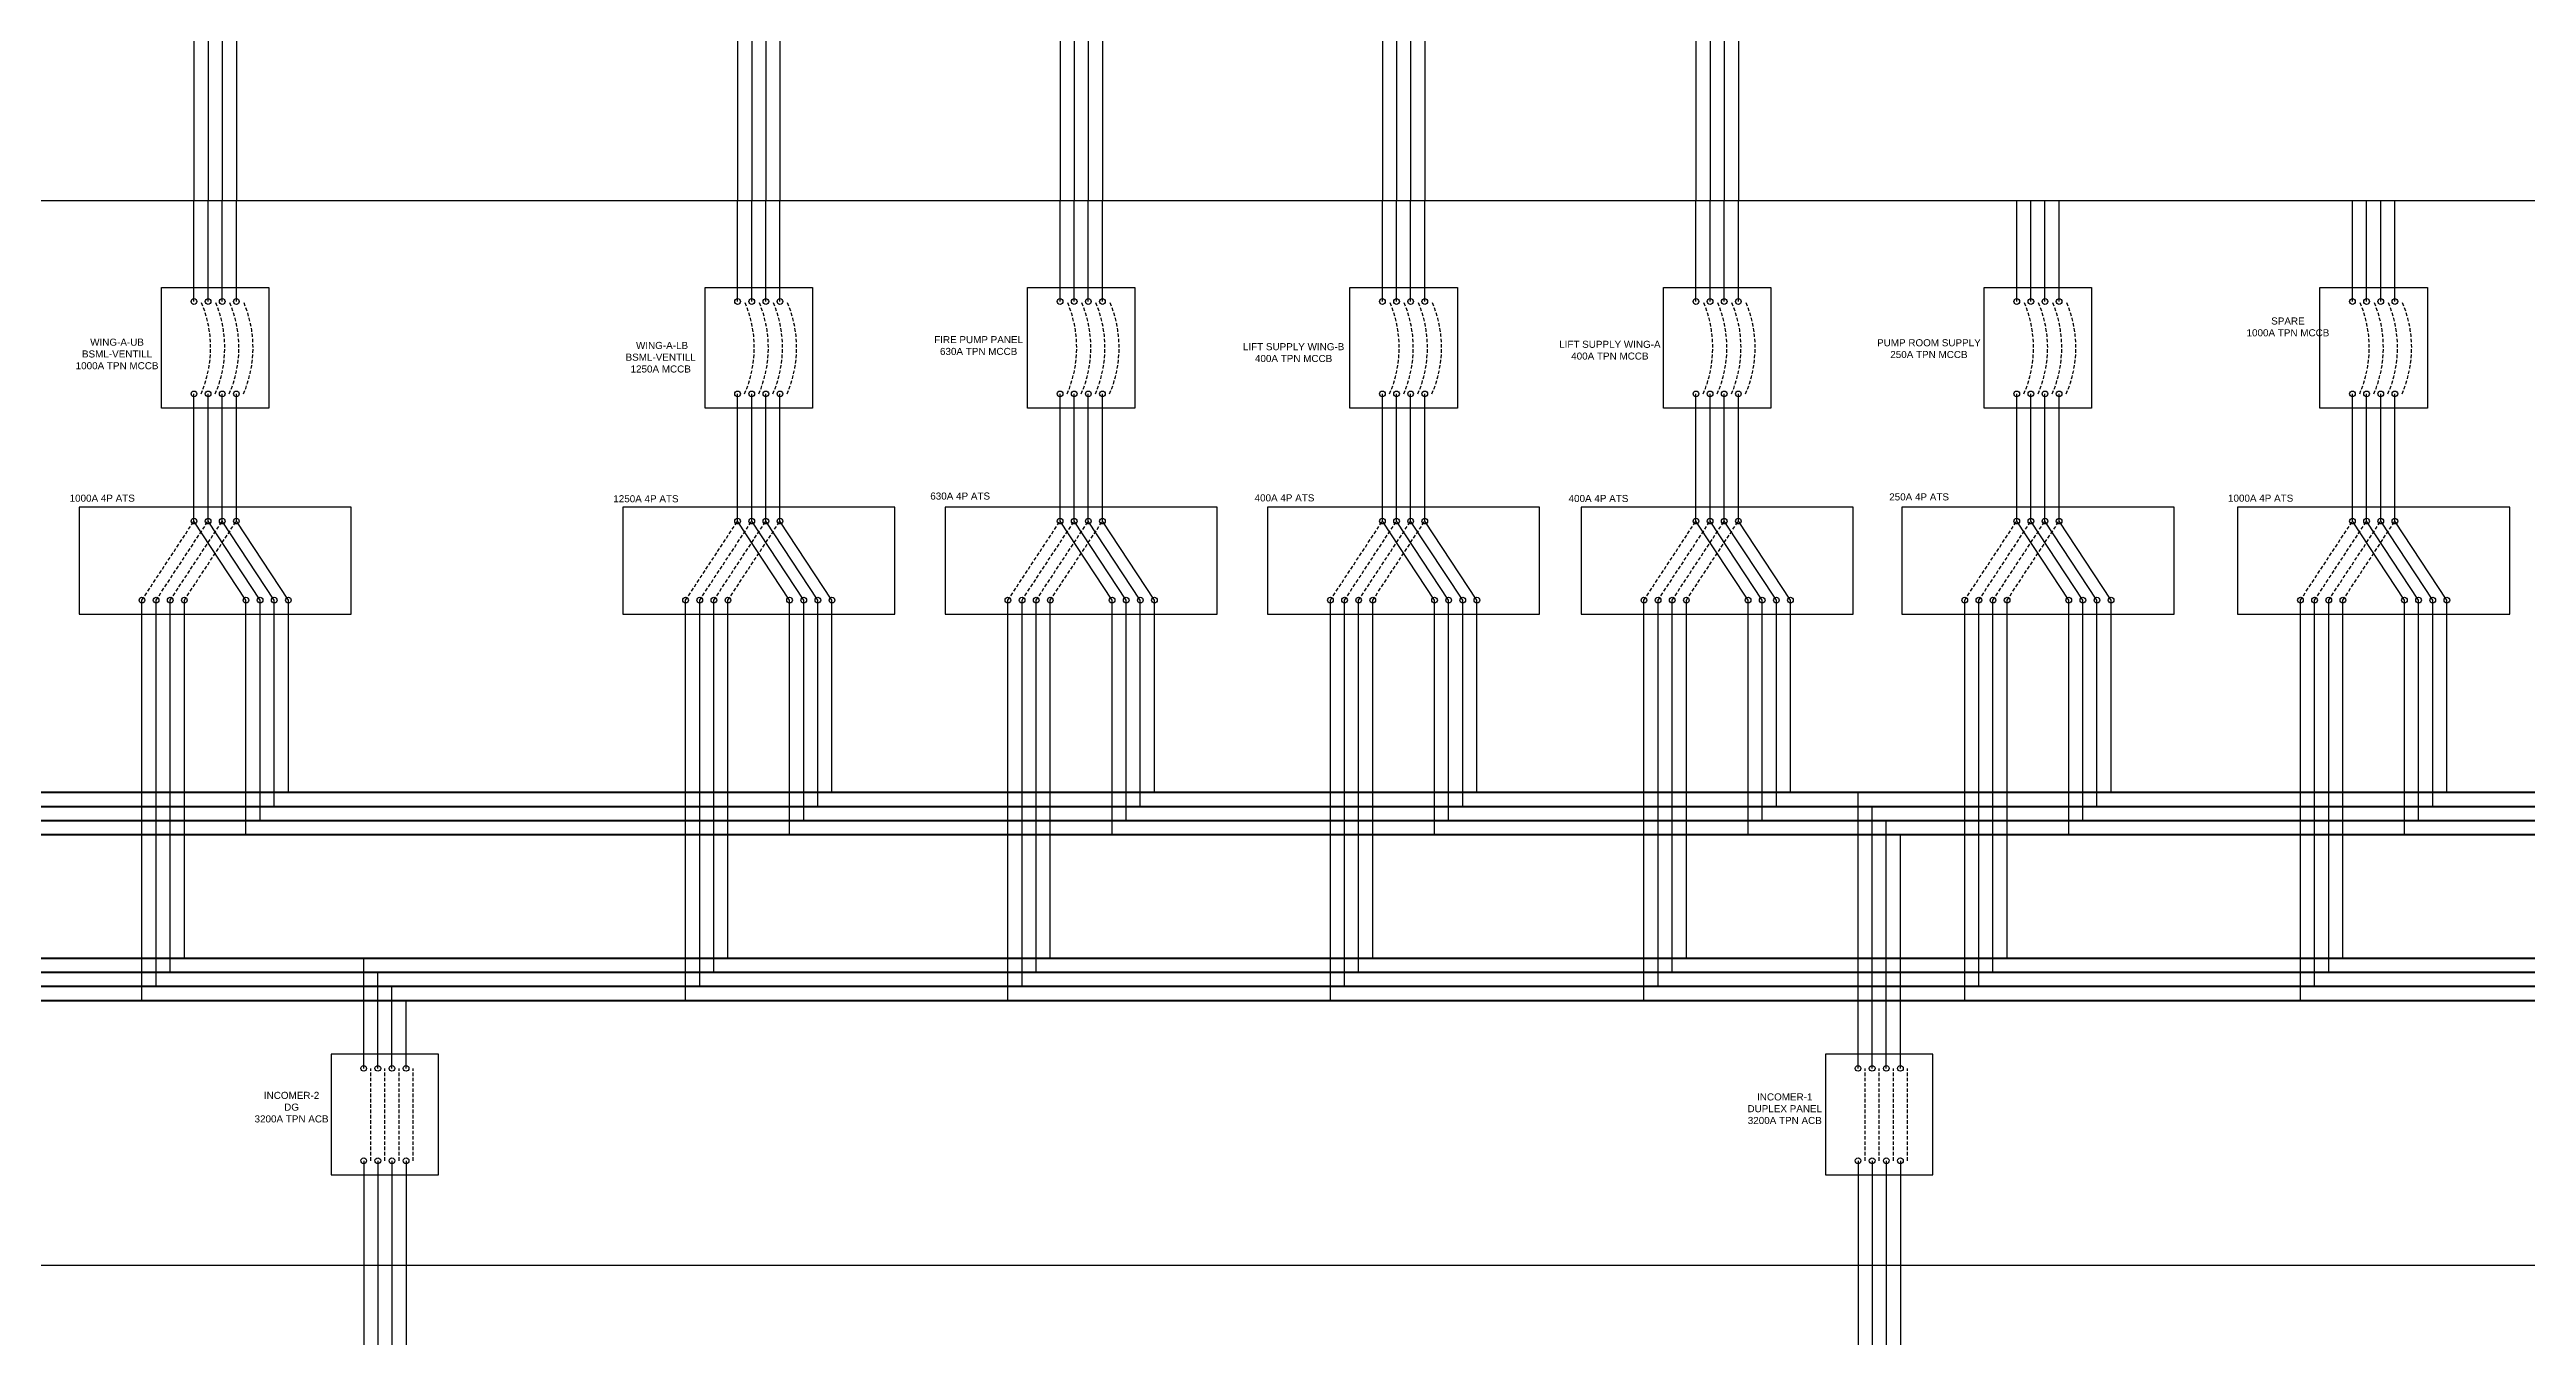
# Model space of a CAD drawing. Header units: inches. Extents: x -137 to 2243, y 16 to 894.
# Drawn here: x 880 to 1055.3, y 608.3 to 699.4 of the extents above; entities that cross this region are included whole.
import ezdxf

# ---------------------------------------------------------------- set-up
doc = ezdxf.new("R2010")
doc.units = ezdxf.units.IN
doc.header["$MEASUREMENT"] = 0
doc.linetypes.add('DASHED2', pattern=[0.375, 0.25, -0.125])
doc.styles.get("Standard").update_dxf_attribs({"font": 'arial.ttf'})

msp = doc.modelspace()

# ---------------------------------------------------------------- linework, layer by layer
for p, q in [((890.25, 790.54), (890.25, 688.71)), ((891.25, 790.54), (891.25, 688.71)), ((892.25, 790.54), (892.25, 688.71)), ((893.25, 790.54), (893.25, 688.71)), ((928.72, 787.54), (928.72, 688.71)), ((929.72, 786.54), (929.72, 688.71)), ((930.72, 785.54), (930.72, 688.71)), ((931.72, 784.54), (931.72, 688.71)), ((951.54, 774.84), (951.54, 688.71)), ((952.54, 773.84), (952.54, 688.71)), ((953.54, 772.84), (953.54, 688.71)), ((954.54, 771.84), (954.54, 688.71)), ((974.35, 762.38), (974.35, 688.71)), ((975.35, 761.38), (975.35, 688.71)), ((976.35, 760.38), (976.35, 688.71)), ((977.35, 759.38), (977.35, 688.71)), ((996.54, 737.99), (996.54, 688.71)), ((997.54, 736.99), (997.54, 688.71)), ((998.54, 735.99), (998.54, 688.71)), ((999.54, 734.99), (999.54, 688.71)), ((890.25, 681.59), (890.25, 688.71)), ((891.25, 681.59), (891.25, 688.71)), ((892.25, 681.59), (892.25, 688.71)), ((893.25, 681.59), (893.25, 688.71)), ((928.72, 681.59), (928.72, 688.71)), ((929.72, 681.59), (929.72, 688.71)), ((930.72, 681.59), (930.72, 688.71)), ((931.72, 681.59), (931.72, 688.71)), ((951.54, 681.59), (951.54, 688.71)), ((952.54, 681.59), (952.54, 688.71)), ((953.54, 681.59), (953.54, 688.71)), ((954.54, 681.59), (954.54, 688.71)), ((974.35, 681.59), (974.35, 688.71)), ((975.35, 681.59), (975.35, 688.71)), ((976.35, 681.59), (976.35, 688.71)), ((977.35, 681.59), (977.35, 688.71)), ((996.54, 681.59), (996.54, 688.71)), ((997.54, 681.59), (997.54, 688.71)), ((998.54, 681.59), (998.54, 688.71)), ((999.54, 681.59), (999.54, 688.71)), ((1019.24, 681.59), (1019.24, 688.71)), ((1020.24, 681.59), (1020.24, 688.71)), ((1021.24, 681.59), (1021.24, 688.71)), ((1022.24, 681.59), (1022.24, 688.71)), ((1043, 681.59), (1043, 688.71)), ((1044, 681.59), (1044, 688.71)), ((1045, 681.59), (1045, 688.71)), ((1046, 681.59), (1046, 688.71)), ((890.25, 666.04), (890.25, 675.05)), ((891.25, 666.04), (891.25, 675.05)), ((892.25, 666.04), (892.25, 675.05)), ((893.25, 666.04), (893.25, 675.05)), ((928.72, 666.04), (928.72, 675.05)), ((929.72, 666.04), (929.72, 675.05)), ((930.72, 666.04), (930.72, 675.05)), ((931.72, 666.04), (931.72, 675.05)), ((951.54, 666.04), (951.54, 675.05)), ((952.54, 666.04), (952.54, 675.05)), ((953.54, 666.04), (953.54, 675.05)), ((954.54, 666.04), (954.54, 675.05)), ((974.35, 666.04), (974.35, 675.05)), ((975.35, 666.04), (975.35, 675.05)), ((976.35, 666.04), (976.35, 675.05)), ((977.35, 666.04), (977.35, 675.05)), ((996.54, 666.04), (996.54, 675.05)), ((997.54, 666.04), (997.54, 675.05)), ((998.54, 666.04), (998.54, 675.05)), ((999.54, 666.04), (999.54, 675.05)), ((1019.24, 666.04), (1019.24, 675.05)), ((1020.24, 666.04), (1020.24, 675.05)), ((1021.24, 666.04), (1021.24, 675.05)), ((1022.24, 666.04), (1022.24, 675.05)), ((1043, 666.04), (1043, 675.05)), ((1044, 666.04), (1044, 675.05)), ((1045, 666.04), (1045, 675.05)), ((1046, 666.04), (1046, 675.05)), ((886.57, 632.11), (886.57, 660.45)), ((887.57, 633.11), (887.57, 660.45)), ((888.57, 634.11), (888.57, 660.45)), ((889.57, 635.11), (889.57, 660.45)), ((893.93, 643.85), (893.93, 660.45)), ((894.93, 644.85), (894.93, 660.45)), ((895.93, 645.85), (895.93, 660.45)), ((896.93, 646.85), (896.93, 660.45)), ((925.04, 632.11), (925.04, 660.45)), ((926.04, 633.11), (926.04, 660.45)), ((927.04, 634.11), (927.04, 660.45)), ((928.04, 635.11), (928.04, 660.45)), ((932.4, 643.85), (932.4, 660.45)), ((933.4, 644.85), (933.4, 660.45)), ((934.4, 645.85), (934.4, 660.45)), ((935.4, 646.85), (935.4, 660.45)), ((947.85, 632.11), (947.85, 660.45)), ((948.85, 633.11), (948.85, 660.45)), ((949.85, 634.11), (949.85, 660.45)), ((950.85, 635.11), (950.85, 660.45)), ((955.22, 643.85), (955.22, 660.45)), ((956.22, 644.85), (956.22, 660.45)), ((957.22, 645.85), (957.22, 660.45)), ((958.22, 646.85), (958.22, 660.45)), ((970.67, 632.11), (970.67, 660.45)), ((971.67, 633.11), (971.67, 660.45)), ((972.67, 634.11), (972.67, 660.45)), ((973.67, 635.11), (973.67, 660.45)), ((978.04, 643.85), (978.04, 660.45)), ((979.04, 644.85), (979.04, 660.45)), ((980.04, 645.85), (980.04, 660.45)), ((981.04, 646.85), (981.04, 660.45)), ((992.86, 632.11), (992.86, 660.45)), ((993.86, 633.11), (993.86, 660.45)), ((994.86, 634.11), (994.86, 660.45)), ((995.86, 635.11), (995.86, 660.45)), ((1000.23, 643.85), (1000.23, 660.45)), ((1001.23, 644.85), (1001.23, 660.45)), ((1002.23, 645.85), (1002.23, 660.45)), ((1003.23, 646.85), (1003.23, 660.45)), ((1015.56, 632.11), (1015.56, 660.45)), ((1016.56, 633.11), (1016.56, 660.45)), ((1017.56, 634.11), (1017.56, 660.45)), ((1018.56, 635.11), (1018.56, 660.45)), ((1022.92, 643.85), (1022.92, 660.45)), ((1023.92, 644.85), (1023.92, 660.45)), ((1024.92, 645.85), (1024.92, 660.45)), ((1025.92, 646.85), (1025.92, 660.45)), ((1039.32, 632.11), (1039.32, 660.45)), ((1040.32, 633.11), (1040.32, 660.45)), ((1041.32, 634.11), (1041.32, 660.45)), ((1042.32, 635.11), (1042.32, 660.45)), ((1046.68, 643.85), (1046.68, 660.45)), ((1047.68, 644.85), (1047.68, 660.45)), ((1048.68, 645.85), (1048.68, 660.45)), ((1049.68, 646.85), (1049.68, 660.45)), ((902.26, 627.3), (902.26, 635.11)), ((903.26, 627.3), (903.26, 634.11)), ((904.26, 627.3), (904.26, 633.11)), ((905.26, 627.3), (905.26, 632.11)), ((902.26, 620.76), (902.26, 615.75)), ((903.26, 620.76), (903.26, 615.75)), ((904.26, 620.76), (904.26, 615.75)), ((905.26, 620.76), (905.26, 615.75)), ((902.26, 615.75), (902.26, 468.21)), ((903.26, 615.75), (903.26, 467.21)), ((904.26, 615.75), (904.26, 466.21)), ((905.26, 615.75), (905.26, 465.21))]:
    msp.add_line(p, q)
at = {"color": 18, "linetype": 'DASHED2', "true_color": 0x000000}
for p, q in [((886.57, 660.45), (890.25, 666.04)), ((887.57, 660.45), (891.25, 666.04)), ((888.57, 660.45), (892.25, 666.04)), ((889.57, 660.45), (893.25, 666.04)), ((925.04, 660.45), (928.72, 666.04)), ((926.04, 660.45), (929.72, 666.04)), ((927.04, 660.45), (930.72, 666.04)), ((928.04, 660.45), (931.72, 666.04)), ((947.85, 660.45), (951.54, 666.04)), ((948.85, 660.45), (952.54, 666.04)), ((949.85, 660.45), (953.54, 666.04)), ((950.85, 660.45), (954.54, 666.04)), ((970.67, 660.45), (974.35, 666.04)), ((971.67, 660.45), (975.35, 666.04)), ((972.67, 660.45), (976.35, 666.04)), ((973.67, 660.45), (977.35, 666.04)), ((992.86, 660.45), (996.54, 666.04)), ((993.86, 660.45), (997.54, 666.04)), ((994.86, 660.45), (998.54, 666.04)), ((995.86, 660.45), (999.54, 666.04)), ((1015.56, 660.45), (1019.24, 666.04)), ((1016.56, 660.45), (1020.24, 666.04)), ((1017.56, 660.45), (1021.24, 666.04)), ((1018.56, 660.45), (1022.24, 666.04)), ((1039.32, 660.45), (1043, 666.04)), ((1040.32, 660.45), (1044, 666.04)), ((1041.32, 660.45), (1045, 666.04)), ((1042.32, 660.45), (1046, 666.04)), ((902.76, 620.76), (902.76, 627.3)), ((903.76, 620.76), (903.76, 627.3)), ((904.76, 620.76), (904.76, 627.3)), ((905.76, 620.76), (905.76, 627.3)), ((1008.51, 620.76), (1008.51, 627.3)), ((1009.51, 620.76), (1009.51, 627.3)), ((1010.51, 620.76), (1010.51, 627.3)), ((1011.51, 620.76), (1011.51, 627.3))]:
    msp.add_line(p, q, dxfattribs=at)
at = {"color": 18, "true_color": 0x000000}
for p, q in [((893.93, 660.45), (890.25, 666.04)), ((894.93, 660.45), (891.25, 666.04)), ((895.93, 660.45), (892.25, 666.04)), ((896.93, 660.45), (893.25, 666.04)), ((932.4, 660.45), (928.72, 666.04)), ((933.4, 660.45), (929.72, 666.04)), ((934.4, 660.45), (930.72, 666.04)), ((935.4, 660.45), (931.72, 666.04)), ((955.22, 660.45), (951.54, 666.04)), ((956.22, 660.45), (952.54, 666.04)), ((957.22, 660.45), (953.54, 666.04)), ((958.22, 660.45), (954.54, 666.04)), ((978.04, 660.45), (974.35, 666.04)), ((979.04, 660.45), (975.35, 666.04)), ((980.04, 660.45), (976.35, 666.04)), ((981.04, 660.45), (977.35, 666.04)), ((1000.23, 660.45), (996.54, 666.04)), ((1001.23, 660.45), (997.54, 666.04)), ((1002.23, 660.45), (998.54, 666.04)), ((1003.23, 660.45), (999.54, 666.04)), ((1022.92, 660.45), (1019.24, 666.04)), ((1023.92, 660.45), (1020.24, 666.04)), ((1024.92, 660.45), (1021.24, 666.04)), ((1025.92, 660.45), (1022.24, 666.04)), ((1046.68, 660.45), (1043, 666.04)), ((1047.68, 660.45), (1044, 666.04)), ((1048.68, 660.45), (1045, 666.04)), ((1049.68, 660.45), (1046, 666.04))]:
    msp.add_line(p, q, dxfattribs=at)
at = {"color": 18, "lineweight": 211, "true_color": 0x000000}
for p, q in [((807.4, 646.85), (1151.61, 646.85)), ((807.4, 635.11), (1151.61, 635.11))]:
    msp.add_line(p, q, dxfattribs=at)
at = {"color": 2, "true_color": 0xf1eb1f}
for p, q in [((1008.01, 627.3), (1008.01, 646.85)), ((1009.01, 627.3), (1009.01, 645.85)), ((1010.01, 627.3), (1010.01, 644.85)), ((1011.01, 627.3), (1011.01, 643.85)), ((1008.01, 620.76), (1008.01, 615.75)), ((1009.01, 620.76), (1009.01, 615.75)), ((1010.01, 620.76), (1010.01, 615.75)), ((1011.01, 620.76), (1011.01, 615.75)), ((1008.01, 615.75), (1008.01, 459.97)), ((1009.01, 615.75), (1009.01, 458.97)), ((1010.01, 615.75), (1010.01, 457.97)), ((1011.01, 615.75), (1011.01, 456.97))]:
    msp.add_line(p, q, dxfattribs=at)
at = {"color": 152, "lineweight": 211, "true_color": 0x2776bb}
for p, q in [((806.4, 645.85), (1151.61, 645.85)), ((806.4, 634.11), (1151.61, 634.11))]:
    msp.add_line(p, q, dxfattribs=at)
at = {"color": 240, "lineweight": 211, "true_color": 0xed1f24}
for p, q in [((804.4, 643.85), (1151.61, 643.85)), ((804.4, 632.11), (1151.61, 632.11))]:
    msp.add_line(p, q, dxfattribs=at)
at = {"color": 40, "lineweight": 211, "true_color": 0xf8d731}
for p, q in [((805.4, 644.85), (1151.61, 644.85)), ((805.4, 633.11), (1151.61, 633.11))]:
    msp.add_line(p, q, dxfattribs=at)
msp.add_lwpolyline([(795.68, 613.37), (1164.89, 613.37), (1164.89, 688.71), (795.68, 688.71)], close=True)
at = {"color": 18, "true_color": 0x000000}
for points in [[(887.95, 682.59), (895.55, 682.59), (895.55, 674.05), (887.95, 674.05)], [(926.42, 682.59), (934.02, 682.59), (934.02, 674.05), (926.42, 674.05)], [(949.23, 682.59), (956.84, 682.59), (956.84, 674.05), (949.23, 674.05)], [(972.05, 682.59), (979.66, 682.59), (979.66, 674.05), (972.05, 674.05)], [(994.24, 682.59), (1001.85, 682.59), (1001.85, 674.05), (994.24, 674.05)], [(1016.94, 682.59), (1024.54, 682.59), (1024.54, 674.05), (1016.94, 674.05)], [(1040.7, 682.59), (1048.3, 682.59), (1048.3, 674.05), (1040.7, 674.05)], [(882.12, 659.45), (901.37, 659.45), (901.37, 667.04), (882.12, 667.04)], [(920.59, 659.45), (939.84, 659.45), (939.84, 667.04), (920.59, 667.04)], [(943.41, 659.45), (962.66, 659.45), (962.66, 667.04), (943.41, 667.04)], [(966.23, 659.45), (985.48, 659.45), (985.48, 667.04), (966.23, 667.04)], [(988.42, 659.45), (1007.67, 659.45), (1007.67, 667.04), (988.42, 667.04)], [(1011.11, 659.45), (1030.37, 659.45), (1030.37, 667.04), (1011.11, 667.04)], [(1034.87, 659.45), (1054.13, 659.45), (1054.13, 667.04), (1034.87, 667.04)], [(899.96, 619.76), (907.56, 619.76), (907.56, 628.3), (899.96, 628.3)], [(1005.71, 619.76), (1013.31, 619.76), (1013.31, 628.3), (1005.71, 628.3)]]:
    msp.add_lwpolyline(points, close=True, dxfattribs=at)
for centre in [(890.25, 681.59), (891.25, 681.59), (892.25, 681.59), (893.25, 681.59), (928.72, 681.59), (929.72, 681.59), (930.72, 681.59), (931.72, 681.59), (951.54, 681.59), (952.54, 681.59), (953.54, 681.59), (954.54, 681.59), (974.35, 681.59), (975.35, 681.59), (976.35, 681.59), (977.35, 681.59), (996.54, 681.59), (997.54, 681.59), (998.54, 681.59), (999.54, 681.59), (1019.24, 681.59), (1020.24, 681.59), (1021.24, 681.59), (1022.24, 681.59), (1043, 681.59), (1044, 681.59), (1045, 681.59), (1046, 681.59), (890.25, 675.05), (891.25, 675.05), (892.25, 675.05), (893.25, 675.05), (928.72, 675.05), (929.72, 675.05), (930.72, 675.05), (931.72, 675.05), (951.54, 675.05), (952.54, 675.05), (953.54, 675.05), (954.54, 675.05), (974.35, 675.05), (975.35, 675.05), (976.35, 675.05), (977.35, 675.05), (996.54, 675.05), (997.54, 675.05), (998.54, 675.05), (999.54, 675.05), (1019.24, 675.05), (1020.24, 675.05), (1021.24, 675.05), (1022.24, 675.05), (1043, 675.05), (1044, 675.05), (1045, 675.05), (1046, 675.05), (890.25, 666.04), (891.25, 666.04), (892.25, 666.04), (893.25, 666.04), (928.72, 666.04), (929.72, 666.04), (930.72, 666.04), (931.72, 666.04), (951.54, 666.04), (952.54, 666.04), (953.54, 666.04), (954.54, 666.04), (974.35, 666.04), (975.35, 666.04), (976.35, 666.04), (977.35, 666.04), (996.54, 666.04), (997.54, 666.04), (998.54, 666.04), (999.54, 666.04), (1019.24, 666.04), (1020.24, 666.04), (1021.24, 666.04), (1022.24, 666.04), (1043, 666.04), (1044, 666.04), (1045, 666.04), (1046, 666.04), (886.57, 660.45), (887.57, 660.45), (888.57, 660.45), (889.57, 660.45), (893.93, 660.45), (894.93, 660.45), (895.93, 660.45), (896.93, 660.45), (925.04, 660.45), (926.04, 660.45), (927.04, 660.45), (928.04, 660.45), (932.4, 660.45), (933.4, 660.45), (934.4, 660.45), (935.4, 660.45), (947.85, 660.45), (948.85, 660.45), (949.85, 660.45), (950.85, 660.45), (955.22, 660.45), (956.22, 660.45), (957.22, 660.45), (958.22, 660.45), (970.67, 660.45), (971.67, 660.45), (972.67, 660.45), (973.67, 660.45), (978.04, 660.45), (979.04, 660.45), (980.04, 660.45), (981.04, 660.45), (992.86, 660.45), (993.86, 660.45), (994.86, 660.45), (995.86, 660.45), (1000.23, 660.45), (1001.23, 660.45), (1002.23, 660.45), (1003.23, 660.45), (1015.56, 660.45), (1016.56, 660.45), (1017.56, 660.45), (1018.56, 660.45), (1022.92, 660.45), (1023.92, 660.45), (1024.92, 660.45), (1025.92, 660.45), (1039.32, 660.45), (1040.32, 660.45), (1041.32, 660.45), (1042.32, 660.45), (1046.68, 660.45), (1047.68, 660.45), (1048.68, 660.45), (1049.68, 660.45), (902.26, 627.3), (903.26, 627.3), (904.26, 627.3), (905.26, 627.3), (1008.01, 627.3), (1009.01, 627.3), (1010.01, 627.3), (1011.01, 627.3), (902.26, 620.76), (903.26, 620.76), (904.26, 620.76), (905.26, 620.76), (1008.01, 620.76), (1009.01, 620.76), (1010.01, 620.76), (1011.01, 620.76)]:
    msp.add_circle(centre, 0.201, dxfattribs=at)
at = {"color": 18, "linetype": 'DASHED2', "true_color": 0x000000}
for centre in [(883.22, 678.32), (884.22, 678.32), (885.22, 678.32), (886.22, 678.32), (921.69, 678.32), (922.69, 678.32), (923.69, 678.32), (924.69, 678.32), (944.51, 678.32), (945.51, 678.32), (946.51, 678.32), (947.51, 678.32), (967.33, 678.32), (968.33, 678.32), (969.33, 678.32), (970.33, 678.32), (989.52, 678.32), (990.52, 678.32), (991.52, 678.32), (992.52, 678.32), (1012.22, 678.32), (1013.22, 678.32), (1014.22, 678.32), (1015.22, 678.32), (1035.98, 678.32), (1036.98, 678.32), (1037.98, 678.32), (1038.98, 678.32)]:
    msp.add_arc(centre, 8.21, 336.5048, 23.4952, dxfattribs=at)

# ---------------------------------------------------------------- texts
at = {"color": 18, "true_color": 0x000000, "char_height": 0.5}
for s, width, heights, insert, attachment_point in [('\\pxqc;SPARE \\P1000A TPN MCCB', 5.7336, [12], (1041.3, 680.46), 3), ('\\pxqc;WING-A-UB\\PBSML-VENTILL\\P1000A TPN MCCB', 9.9259, [12], (889.77, 678.96), 3), ('\\pxqc; WING-A-LB\\PBSML-VENTILL\\P1250A MCCB', 9.9259, [12], (928.24, 678.73), 3), ('\\pxqc;FIRE PUMP PANEL\\P630A TPN MCCB', 9.9259, [12], (950.74, 679.14), 3), ('\\pxqc;LIFT SUPPLY WING-B\\P400A TPN MCCB', 9.9259, [12], (973.03, 678.64), 3), ('\\pxqc;LIFT SUPPLY WING-A\\P400A TPN MCCB', 9.9259, [12], (995.41, 678.81), 3), ('\\pxqc;PUMP ROOM SUPPLY\\P250A TPN MCCB', 9.9259, [12], (1017.99, 678.92), 3), ('\\pxqc;1000A 4P ATS', 5.093, [2.19], (881.21, 667.41), 7), ('\\pxqc;1250A 4P ATS', 5.1039, [2.19], (919.68, 667.37), 7), ('\\pxqc;630A 4P ATS', 4.2629, [2.19], (942.34, 667.56), 7), ('\\pxqc;400A 4P ATS', 4.2629, [2.19], (965.29, 667.43), 7), ('\\pxqc;400A 4P ATS', 4.2629, [2.19], (987.51, 667.39), 7), ('\\pxqc;250A 4P ATS', 4.2629, [2.19], (1010.2, 667.5), 7), ('\\pxqc;1000A 4P ATS', 5.0612, [2.19], (1033.97, 667.41), 7), ('\\pxqc;INCOMER-2\\PDG\\P3200A TPN ACB', 21.8484, [3.08], (908.08, 625.64), 3), ('\\pxqc;INCOMER-1\\PDUPLEX PANEL\\P3200A TPN ACB', 21.8484, [3.08], (1013.75, 625.53), 3)]:
    msp.add_mtext_dynamic_manual_height_columns(s, width=width, gutter_width=1, heights=heights, dxfattribs=dict(at, insert=insert, attachment_point=attachment_point))

doc.saveas('drawing.dxf')
